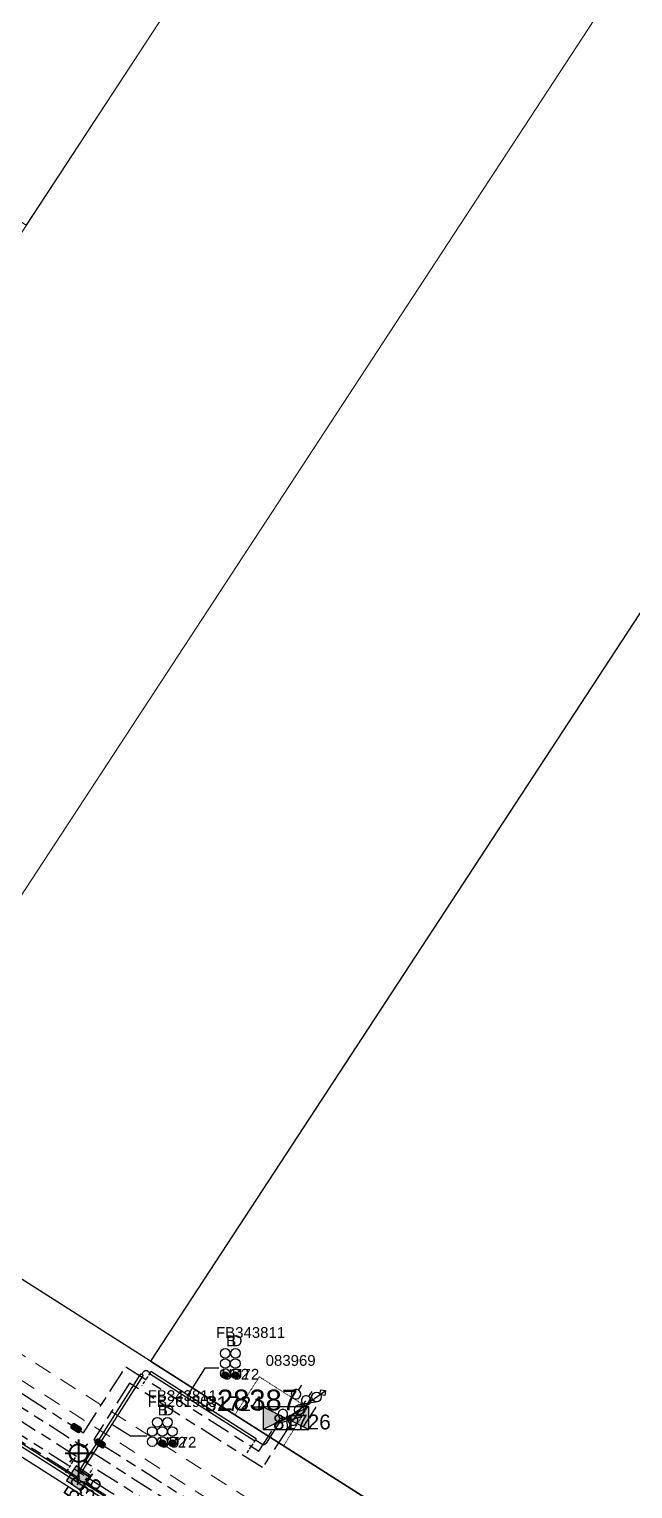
# Model space of a CAD drawing. Header units: metres. Extents: x 0 to 294317, y 0 to 6233398.
# Drawn here: x 292964.3 to 293065.6, y 6231952.5 to 6232197.4 of the extents above; entities that cross this region are included whole.
import ezdxf
from ezdxf import colors
from ezdxf.entities.mleader import LeaderData, LeaderLine
from ezdxf.enums import TextEntityAlignment as Align
from ezdxf.math import Vec2, Vec3

# ---------------------------------------------------------------- set-up
doc = ezdxf.new("R2010")
doc.units = ezdxf.units.M
for name, pattern in [('Cable Exist UG', [8.2, 4, -1.2, 1.8, -1.2]), ('Dash', [5, 3, -2]), ('DASHED', [0.75, 0.5, -0.25]), ('HIDDEN', [0.375, 0.25, -0.125]), ('HIDDEN2', [0.1875, 0.125, -0.0625])]:
    doc.linetypes.add(name, pattern=pattern)
doc.layers.get('0').update_dxf_attribs({"color": 6})
for name, color, linetype in [('_User Miscellaneous1', 7, 'Continuous'), ('_User Miscellaneous2', 7, 'Continuous'), ('Duct_SP_EXT', 7, 'Continuous'), ('Equip_HV_EXT', 7, 'Continuous'), ('Equip_LV_EXT', 7, 'Continuous'), ('Equip_SP_SL_EXT', 7, 'Continuous'), ('Mains_HV_EXT', 7, 'Continuous'), ('Mains_SL_EXT', 7, 'Continuous'), ('Services_SP_EXT', 7, 'Continuous'), ('Sub_SP_EXT', 7, 'Continuous'), ('SupportsUG_SP_LV_SL_EXT', 7, 'Continuous'), ('Trench_SP_EXT', 7, 'Continuous')]:
    doc.layers.add(name, color=color, linetype=linetype)
for name, color, linetype, lineweight in [('Cadastre Buildings_SP_EXT', 9, 'Continuous', 5), ('Cadastre Developer_SP_EXT', 9, 'Continuous', 5), ('Cadastre Land Parcels_SP_EXT', 9, 'Continuous', 5), ('Cadastre Other Property_SP_EXT', 9, 'HIDDEN', 5)]:
    doc.layers.add(name, color=color, linetype=linetype, lineweight=lineweight)
doc.layers.add('UNKNOWN_FEATURES', color=1, linetype='DASHED', plot=False)
doc.styles.add('COLUMN_LABEL', font='arial.ttf')
doc.styles.add('iecARIAL', font='arial.ttf', dxfattribs={"height": 2})
doc.styles.add('POLE_LABEL', font='arial.ttf')
doc.styles.get("Standard").update_dxf_attribs({"font": 'arial.ttf'})
doc.styles.add('SWITCH_LABEL', font='arial.ttf', dxfattribs={"height": 2.5})

# ---------------------------------------------------------------- blocks, each defined once
blk = doc.blocks.new('SUB_PADMOUNT_EXT')
for points in [[(0, 0), (-3.84, 1.92), (-3.84, -1.92)], [(0, 0), (3.84, 1.92), (3.84, -1.92)]]:
    blk.add_hatch(color=256).paths.add_polyline_path(points)
for p, q in [((3.84, 1.92), (-3.84, -1.92)), ((-3.84, 1.92), (3.84, -1.92))]:
    blk.add_line(p, q)
blk.add_lwpolyline([(-3.84, -1.92), (3.84, -1.92), (3.84, 1.92), (-3.84, 1.92)], close=True)
for tag, height, flags, p in [('ASSET_NUM', 3.5, 8, (2, 2)), ('STREET_CODE', 0.2, 9, (1.5, 0)), ('CONSTRUCTED_VOLTAGE', 0.2, 9, (1.5, -0.2)), ('OPERATING_VOLTAGE', 0.2, 9, (1.5, -0.6)), ('ORIENTATION', 0.2, 9, (1.5, -0.8)), ('OWNED_BY', 0.2, 9, (1.5, -1)), ('OPERATED_BY', 0.2, 9, (1.5, -1.2)), ('SECONDARY_VOLTAGE', 0.2, 9, (1.5, -1.6)), ('STATE', 0.2, 9, (1.5, -1.8)), ('SUBSTATION_TYPE', 0.2, 9, (1.5, -2.2)), ('NO_PHASES', 0.2, 9, (1.5, -0.4)), ('MAINTAINED_BY', 0.2, 9, (1.5, -1.4)), ('PARENT', 0.2, 9, (1.5, -2)), ('USAGE', 0.2, 9, (1.5, -2.4)), ('STREETNAME', 0.2, 9, (1.5, -3)), ('SUBURB', 0.2, 9, (1.5, -3.2)), ('Z', 0.2, 1, (1.5, -3.6)), ('LEGEND', 0.2, 9, (1.5, -2.6)), ('LOCATION', 0.2, 9, (1.5, -2.8)), ('NOTES', 0.2, 9, (1.5, -3.4))]:
    blk.add_attdef(tag, text='', height=height, dxfattribs=dict(flags=flags)).set_placement(p, align=Align.MIDDLE_LEFT)
blk = doc.blocks.new('COLUMN_EXT')
blk.add_hatch(color=256).paths.add_polyline_path([(-1.49, 1.48), (-1.49, -1.49), (1.48, -1.49), (1.48, 1.48)])
blk.add_lwpolyline([(-1.49, -1.49), (1.48, -1.49), (1.48, 1.48), (-1.49, 1.48)], close=True)
for tag, height, style, flags, p in [('ASSET_NUM', 2.5, 'COLUMN_LABEL', 8, (2, 2)), ('STRUCTURE_PLANT_NUMBER', 0.2, 'POLE_LABEL', 9, (1.81, 0.03)), ('STREET_CODE', 0.2, 'COLUMN_LABEL', 9, (1.81, -0.2))]:
    blk.add_attdef(tag, text='', height=height, dxfattribs=dict(style=style, flags=flags)).set_placement(p, align=Align.MIDDLE_LEFT)
at = {"flags": 1}
blk.add_attdef('Z', (1.81, -2.35), '', height=0.2, dxfattribs=at)
at = {"flags": 9}
for tag, p in [('COLUMN_TYPE', (1.81, -0.4)), ('OWNED_BY', (1.81, -0.6)), ('STATE', (1.81, -0.8)), ('USAGE', (1.81, -1)), ('STREETNAME', (1.81, -1.6)), ('SUBURB', (1.81, -1.8)), ('LEGEND', (1.81, -1.2)), ('LOCATION', (1.81, -1.4)), ('NOTES', (1.81, -2))]:
    blk.add_attdef(tag, text='', height=0.2, dxfattribs=at).set_placement(p, align=Align.MIDDLE_LEFT)
blk = doc.blocks.new('DUCT_EXT')
blk.add_circle((0, 0.8), 0.8)
at = {"flags": 1}
blk.add_attdef('Z', (0, 0), '', height=0.2, dxfattribs=at)
at = {"flags": 9}
for tag, p in [('DUCT_CODE', (0, 0)), ('XSECT_TYPE', (0, -0.2)), ('STATE', (0, -0.6)), ('FB_REFERENCE', (0, -0.4)), ('NOTES', (0, -0.8))]:
    blk.add_attdef(tag, text='', height=0.2, dxfattribs=at).set_placement(p, align=Align.MIDDLE_LEFT)
blk = doc.blocks.new('SL_LANTERN_EXT')
at = {"lineweight": 40}
for p, q in [((-1.46, 5.68), (-1.06, 5.28)), ((0, 1.97), (0, 6.47)), ((1.46, 5.68), (1.06, 5.28)), ((-2.25, 4.22), (2.25, 4.22)), ((-1.46, 2.76), (-1.06, 3.16)), ((0, 0), (0, 2.72)), ((1.46, 2.76), (1.06, 3.16))]:
    blk.add_line(p, q, dxfattribs=at)
blk.add_circle((0, 4.22), 1.5, dxfattribs=at)
at = {"style": 'iecARIAL', "flags": 8}
blk.add_attdef('ASSET_NUM', (1.5, 1.5), '', height=2.5, dxfattribs=at)
for tag, p, height, flags in [('OPERATING_VOLTAGE', (0.98, -1.65), 0.2, 9), ('ORIENTATION', (0.98, -1.85), 0.2, 9), ('OWNED_BY', (0.98, -2.05), 0.2, 9), ('STATE', (0.98, -2.25), 0.2, 9), ('CONSTRUCTED_VOLTAGE', (0.98, -0.65), 0.2, 9), ('CONTROL_TYPE', (0.98, -0.85), 0.2, 9), ('LANTERN_PURPOSE', (0.98, -1.05), 0.2, 9), ('LANTERN_TYPE', (0.98, -1.25), 0.2, 9), ('NO_PHASES', (0.98, -1.45), 0.2, 9), ('USAGE', (0.98, -2.45), 0.2, 9), ('LNUMBER', (2.18, -3.25), 2.5, 8), ('CEXIST', (0.98, -2.65), 0.2, 9), ('CNEW', (0.98, -2.85), 0.2, 9), ('CNUMBER', (0.98, -3.05), 0.2, 9), ('CREMOVE', (0.98, -3.25), 0.2, 9), ('CREPLACE', (0.98, -3.45), 0.2, 9), ('LKINGHEIGHT', (0.98, -3.65), 0.2, 9), ('LBRACKET', (0.98, -3.85), 0.2, 9), ('LBRACKETVOCAB', (0.98, -4.05), 0.2, 9), ('LCATEGORY', (0.98, -4.25), 0.2, 9), ('LCHARGE1', (0.98, -4.45), 0.2, 9), ('LCHARGE1PERCENT', (0.98, -4.65), 0.2, 9), ('LCHARGE2', (0.98, -4.85), 0.2, 9), ('LCHARGE2PERCENT', (0.98, -5.05), 0.2, 9), ('LCHARGE3', (0.98, -5.25), 0.2, 9), ('LCHARGE3PERCENT', (0.98, -5.45), 0.2, 9), ('LEXIST', (0.98, -5.65), 0.2, 9), ('LLAMP', (0.98, -5.85), 0.2, 9), ('LLAMPVOCAB', (0.98, -6.05), 0.2, 9), ('LMAST', (0.98, -6.25), 0.2, 9), ('LMASTVOCAB', (0.98, -6.45), 0.2, 9), ('LNEW', (0.98, -6.65), 0.2, 9), ('LANTNUMBER', (0.98, -6.85), 0.2, 9), ('LOUTREACH', (0.98, -7.25), 0.2, 9), ('LOUTREACHVOCAB', (0.98, -7.45), 0.2, 9), ('STREETNAME', (0.98, -9.25), 0.2, 9), ('SUBURB', (0.98, -9.45), 0.2, 1), ('LRATECODE', (0.98, -7.65), 0.2, 9), ('LREMOVE', (0.98, -7.85), 0.2, 9), ('LREPLACE', (0.98, -8.05), 0.2, 9), ('LTYPE', (0.98, -8.25), 0.2, 9), ('LTYPEVOCAB', (0.98, -8.45), 0.2, 9), ('LEGEND', (0.98, -8.65), 0.2, 9), ('LOCATION', (0.98, -8.85), 0.2, 9), ('NOTES', (0.98, -9.05), 0.2, 9)]:
    blk.add_attdef(tag, p, '', height=height, dxfattribs=dict(flags=flags))
blk = doc.blocks.new('CCP_EXT')
at = {"flags": 9}
blk.add_attdef('NOTES', text='', height=0.2, dxfattribs=at).set_placement((0, -2), align=Align.MIDDLE_LEFT)
blk.add_wipeout([(0, 0.57), (0.57, 0), (0, -0.57), (-0.57, 0)])
blk.add_lwpolyline([(-0.57, 0), (0, 0.57), (0.57, 0), (0, -0.57), (-0.57, 0)])
at = {"flags": 1}
blk.add_attdef('Z', (0, 0), '', height=0.2, dxfattribs=at)
at = {"flags": 9}
for tag, p in [('CCP_TYPE', (0, 0)), ('CONSTRUCTED_VOLTAGE', (0, -0.2)), ('OPERATING_VOLTAGE', (0, -0.6)), ('ORIENTATION', (0, -0.8)), ('OWNED_BY', (0, -1)), ('STATE', (0, -1.8)), ('NO_PHASES', (0, -0.4)), ('USAGE', (0, -1.2)), ('LEGEND', (0, -1.4)), ('LIFE_SUPPORT', (0, -1.6))]:
    blk.add_attdef(tag, text='', height=0.2, dxfattribs=at).set_placement(p, align=Align.MIDDLE_LEFT)
blk = doc.blocks.new('HV_STJ_EXT')
h = blk.add_hatch(color=256)
edge = h.paths.add_edge_path()
edge.add_ellipse((-0.59, 0.13), major_axis=(0.226, 0.226), ratio=1, start_angle=45, end_angle=135)
edge.add_line((-0.91, 0.13), (-0.91, -0.13))
edge.add_ellipse((-0.59, -0.13), major_axis=(0.226, 0.226), ratio=1, start_angle=135, end_angle=225)
edge.add_line((-0.59, -0.45), (0.59, -0.45))
edge.add_ellipse((0.59, -0.13), major_axis=(-0.226, 0.226), ratio=1, start_angle=135, end_angle=225)
edge.add_line((0.91, -0.13), (0.91, 0.13))
edge.add_ellipse((0.59, 0.13), major_axis=(-0.226, 0.226), ratio=1, start_angle=225, end_angle=315)
edge.add_line((0.59, 0.45), (-0.59, 0.45))
blk.add_lwpolyline([(-0.91, 0.13), (-0.91, -0.13, 0.414214), (-0.59, -0.45), (0.59, -0.45, 0.414214), (0.91, -0.13), (0.91, 0.13, 0.414214), (0.59, 0.45), (-0.59, 0.45, 0.414214)], format="xyb", close=True)
for tag, flags, p in [('ORIENTATION', 9, (1.5, 0)), ('Z', 1, (1.5, -0.8)), ('USAGE', 9, (1.5, -0.2)), ('LEGEND', 9, (1.5, -0.4)), ('NOTES', 9, (1.5, -0.6))]:
    blk.add_attdef(tag, text='', height=0.2, dxfattribs=dict(flags=flags)).set_placement(p, align=Align.MIDDLE_LEFT)
blk = doc.blocks.new('LV_UG_DFUSE_CLOSED_EXT')
for points in [[(1, 0), (0, 0)], [(5.04, 0.73), (2.16, -0.72)], [(5.05, -0.71), (2.16, 0.72)], [(6.2, 0.01), (7.2, 0.01)]]:
    blk.add_lwpolyline(points)
for centre in [(1.8, 0), (5.4, 0.01)]:
    blk.add_circle(centre, 0.8)
at = {"flags": 9}
for tag, p in [('ACTUAL_STATUS', (0, 0)), ('CONSTRUCTED_VOLTAGE', (0, -0.2)), ('OPERATING_VOLTAGE', (0, -0.6)), ('ORIENTATION', (0, -0.8)), ('STATE', (0, -1)), ('SWITCH_TYPE', (0, -1.2)), ('NO_PHASES', (0, -0.4)), ('USAGE', (0, -1.4)), ('NOTES', (0, -1.6))]:
    blk.add_attdef(tag, text='', height=0.2, dxfattribs=at).set_placement(p, align=Align.MIDDLE_LEFT)
at = {"flags": 1}
blk.add_attdef('Z', (0, 0), '', height=0.2, dxfattribs=at)
blk = doc.blocks.new('SWG_HOLEC_SU_EXT')
blk.add_line((1.8, -2), (5.8, -2))
for points in [[(1, 0), (0, 0)], [(6.6, 0), (7.6, 0)]]:
    blk.add_lwpolyline(points)
for points in [[(1.8, -0.8, 1), (1.8, 0.8, 1)], [(5.8, -0.8, 1), (5.8, 0.8, 1)]]:
    blk.add_lwpolyline(points, format="xyb", close=True)
at = {"style": 'SWITCH_LABEL', "flags": 8}
blk.add_attdef('ASSET_NUM', text='', height=2.5, rotation=179.9544, dxfattribs=at).set_placement((-2.4, 0), align=Align.MIDDLE_LEFT)
at = {"flags": 1}
blk.add_attdef('Z', (0, 0), '', height=0.2, dxfattribs=at)
at = {"flags": 9}
for tag, p in [('ACTUAL_STATUS', (0, -0.4)), ('CONSTRUCTED_VOLTAGE', (0, -0.6)), ('OPERATING_VOLTAGE', (0, -1)), ('ORIENTATION', (0, -1.2)), ('OWNED_BY', (0, -1.4)), ('STATE', (0, -1.8)), ('SWITCH_TYPE', (0, -2)), ('NO_PHASES', (0, -0.8)), ('PARENT', (0, -1.6)), ('USAGE', (0, -2.2)), ('LOCATION', (0, -2.4)), ('STREETNAME', (0, -2.6)), ('SUBURB', (0, -2.8)), ('NOTES', (0, -3))]:
    blk.add_attdef(tag, text='', height=0.2, dxfattribs=at).set_placement(p, align=Align.MIDDLE_LEFT)
at = {"style": 'SWITCH_LABEL', "flags": 9}
blk.add_attdef('STREET_CODE', text='', height=0.2, dxfattribs=at).set_placement((0, -0.2), align=Align.MIDDLE_LEFT)
blk = doc.blocks.new('CABLE_LARGE_EXT')
h = blk.add_hatch(color=256)
edge = h.paths.add_edge_path()
edge.add_arc((0, 0.55), 0.55, 0, 360)
blk.add_circle((0, 0.55), 0.55)
at = {"flags": 1}
blk.add_attdef('Z', (0, 0), '', height=0.2, dxfattribs=at)
at = {"flags": 9}
for tag, p in [('COND_CODE', (0, 0)), ('STATE', (0, -0.4)), ('XSECT_SIZE', (0, -0.6)), ('FB_REFERENCE', (0, -0.2)), ('NOTES', (0, -0.8))]:
    blk.add_attdef(tag, text='', height=0.2, dxfattribs=at).set_placement(p, align=Align.MIDDLE_LEFT)

msp = doc.modelspace()

# ---------------------------------------------------------------- linework, layer by layer
at = {"layer": '_User Miscellaneous1', "linetype": 'Continuous'}
msp.add_lwpolyline([(293190.59, 6232065.82), (293088.49, 6232132.5), (292984.66, 6231973.91), (293087.56, 6231908.46), (293190.59, 6232065.82)], close=True, dxfattribs=at)
at = {"layer": 'Cadastre Buildings_SP_EXT', "linetype": 'Continuous'}
msp.add_lwpolyline([(292990.54, 6232205.36), (292956.26, 6232227.78), (292929.52, 6232186.93), (292963.8, 6232164.51), (292990.54, 6232205.36)], close=True, dxfattribs=at)
at = {"layer": 'Cadastre Land Parcels_SP_EXT', "linetype": 'Continuous'}
for points in [[(293147.1, 6232333.37), (293096.04, 6232366.57), (293043.15, 6232285.76), (292881.75, 6232039.14), (292933.19, 6232006.61), (293117.3, 6232287.85), (293147.1, 6232333.37)], [(293198.11, 6232299.98), (293147.1, 6232333.37), (293117.3, 6232287.85), (292933.19, 6232006.61), (292984.66, 6231973.91), (293088.49, 6232132.5), (293190.7, 6232288.65), (293198.11, 6232299.98)]]:
    msp.add_lwpolyline(points, close=True, dxfattribs=at)
msp.add_lwpolyline([(293020.71, 6231646.68), (293147.25, 6231840.71), (293147.25, 6231840.71), (292958.26, 6231960.87), (292886.03, 6231847.4), (292980.94, 6231784.88)], dxfattribs=at)
at = {"layer": 'Cadastre Other Property_SP_EXT', "linetype": 'HIDDEN2'}
msp.add_lwpolyline([(292998.81, 6231964.91), (293007, 6231959.7), (293011.01, 6231966.15), (293002.93, 6231971.29), (292998.81, 6231964.91)], close=True, dxfattribs=at)
at = {"layer": 'Duct_SP_EXT'}
for p, q in [((292913.39, 6231991.69), (292972.49, 6231954.12)), ((292913.14, 6231991.29), (292972.23, 6231953.71)), ((292984.73, 6231972.18), (292984.6, 6231971.98)), ((293002.42, 6231960.88), (292984.73, 6231972.18)), ((292983, 6231971.81), (292972.51, 6231955.31)), ((292983.41, 6231971.55), (292972.92, 6231955.06)), ((292983, 6231971.81), (292983.2, 6231971.68)), ((292983.41, 6231971.55), (292983.2, 6231971.68)), ((292984.47, 6231971.78), (292984.6, 6231971.98)), ((293002.16, 6231960.48), (292984.47, 6231971.78)), ((293002.16, 6231960.48), (293002.29, 6231960.68)), ((293002.42, 6231960.88), (293002.29, 6231960.68)), ((292972.51, 6231955.31), (292972.71, 6231955.19)), ((292972.92, 6231955.06), (292972.71, 6231955.19)), ((292972.23, 6231953.71), (292972.36, 6231953.91)), ((292972.23, 6231953.71), (292972.36, 6231953.91)), ((292972.23, 6231953.71), (293032.18, 6231915.6)), ((292972.49, 6231954.12), (292972.36, 6231953.91)), ((292972.49, 6231954.12), (292972.36, 6231953.91)), ((292972.49, 6231954.12), (293032.43, 6231916))]:
    msp.add_line(p, q, dxfattribs=at)
for points in [[(292996.14, 6231972.74), (292993.79, 6231972.74), (292990.98, 6231968.32)], [(292984.02, 6231961.32), (292981.3, 6231961.32), (292978.16, 6231963.31)]]:
    msp.add_lwpolyline(points, dxfattribs=at)
at = {"layer": 'Mains_HV_EXT', "linetype": 'Cable Exist UG'}
for points in [[(292875.76, 6232026.25), (292877.08, 6232025.22), (292877.08, 6232025.22), (292879.17, 6232021.83), (292963.79, 6231968.02), (292972.11, 6231962.73)], [(292972.17, 6231962.69), (292973.43, 6231961.91), (292980.52, 6231972.98), (292980.52, 6231972.98), (293002.84, 6231958.82), (293002.84, 6231958.82), (293005.89, 6231963.53), (293007.57, 6231964.28)], [(293007.57, 6231964.28), (293007.61, 6231962.46), (293003.44, 6231956.07), (292981.14, 6231970.22), (292975.15, 6231960.8), (292976.12, 6231960.18)], [(292976.22, 6231960.12), (293070.07, 6231900.45)]]:
    msp.add_lwpolyline(points, dxfattribs=at)
at = {"layer": 'Mains_SL_EXT', "linetype": 'Cable Exist UG'}
for points in [[(292970.61, 6231955.56), (292913.49, 6231991.87)], [(292972.6, 6231954.29), (292970.61, 6231955.56)], [(293032.51, 6231916.16), (292972.6, 6231954.29)]]:
    msp.add_lwpolyline(points, dxfattribs=at)
at = {"layer": 'Trench_SP_EXT', "linetype": 'Cable Exist UG'}
for points in [[(292983.2, 6231971.68), (292983.44, 6231972.06), (292983.44, 6231972.06, -0.414221), (292984.21, 6231972.23), (292984.21, 6231972.23), (292984.6, 6231971.98)], [(293006.21, 6231963.52), (293004.09, 6231960.18), (293004.09, 6231960.18, -0.414185), (293003.34, 6231960.01), (293003.34, 6231960.01), (293002.29, 6231960.68)]]:
    msp.add_lwpolyline(points, format="xyb", dxfattribs=at)
for points in [[(293006.21, 6231963.52), (293010.41, 6231964.73)], [(292972.71, 6231955.19), (292972.05, 6231954.14)]]:
    msp.add_lwpolyline(points, dxfattribs=at)
at = {"layer": 'UNKNOWN_FEATURES'}
for points in [[(292984.6, 6231971.98), (292984.04, 6231971.13), (292983.19, 6231969.85)], [(293000.89, 6231958.54), (293001.6, 6231959.62), (293002.16, 6231960.47)], [(292972.02, 6231957.76), (292970.38, 6231955.18)], [(292973.34, 6231953.3), (292974.97, 6231955.87)]]:
    msp.add_lwpolyline(points, dxfattribs=at)

# ---------------------------------------------------------------- block references
at = {"layer": 'Duct_SP_EXT'}
for name, p in [('DUCT_EXT', (292997.21, 6231974.43)), ('DUCT_EXT', (292998.91, 6231974.43)), ('DUCT_EXT', (292997.2, 6231972.73)), ('DUCT_EXT', (292997.2, 6231971.03)), ('CABLE_LARGE_EXT', (292997.2, 6231971.03)), ('DUCT_EXT', (292998.9, 6231972.73)), ('DUCT_EXT', (292998.9, 6231971.03)), ('CABLE_LARGE_EXT', (292998.9, 6231971.03)), ('DUCT_EXT', (292984.94, 6231961.32)), ('DUCT_EXT', (292985.8, 6231962.86)), ('DUCT_EXT', (292986.64, 6231961.32)), ('DUCT_EXT', (292987.5, 6231962.86)), ('DUCT_EXT', (292988.34, 6231961.32)), ('DUCT_EXT', (292984.94, 6231959.62)), ('DUCT_EXT', (292986.64, 6231959.62)), ('CABLE_LARGE_EXT', (292986.64, 6231959.62)), ('DUCT_EXT', (292988.34, 6231959.62)), ('CABLE_LARGE_EXT', (292988.34, 6231959.62))]:
    msp.add_blockref(name, p, dxfattribs=at)
at = {"layer": 'Equip_HV_EXT'}
for p, rotation in [((292972.17, 6231962.69), 328.4086623894135), ((292976.21, 6231960.12), 328.0940621226073)]:
    msp.add_blockref('HV_STJ_EXT', p, dxfattribs=dict(at, rotation=rotation))
at = {"layer": 'Equip_SP_SL_EXT'}
ref = msp.add_blockref('SL_LANTERN_EXT', (292972.6, 6231954.29), dxfattribs=at)
ref.add_attrib('ASSET_NUM', '184531', dxfattribs={"layer": '0', "height": 2.5, "rotation": 56.8286, "style": 'iecARIAL'}).set_placement((292974.1, 6231955.79), align=Align.MIDDLE_RIGHT)
at = {"layer": 'Sub_SP_EXT'}
ref = msp.add_blockref('SUB_PADMOUNT_EXT', (293007.41, 6231964.35), dxfattribs=at)
ref.add_attrib('ASSET_NUM', '28387', dxfattribs={"layer": '0', "height": 3.5}).set_placement((293009.41, 6231964.6), align=Align.BOTTOM_RIGHT)
at = {"layer": 'SupportsUG_SP_LV_SL_EXT'}
ref = msp.add_blockref('COLUMN_EXT', (292972.6, 6231954.29), dxfattribs=dict(at, rotation=326.394779359737))
ref.add_attrib('ASSET_NUM', '260935', dxfattribs={"layer": '0', "height": 2.5, "rotation": 56.1109, "style": 'COLUMN_LABEL'}).set_placement((292974.6, 6231955.04), align=Align.TOP_RIGHT)

# ---------------------------------------------------------------- texts
at = {"layer": '_User Miscellaneous2'}
for s, p in [('FB343811', (292995.66, 6231977.83)), ('B', (292997.36, 6231976.43)), ('D', (292998.26, 6231976.43)), ('U72', (292996.6, 6231970.83)), ('U72', (292998.3, 6231970.83)), ('FB261903', (292984.19, 6231966.23)), ('FB343811', (292984.2, 6231967.24)), ('B', (292985.89, 6231964.83)), ('D', (292986.79, 6231964.83)), ('U72', (292986.04, 6231959.42)), ('U72', (292987.74, 6231959.42))]:
    msp.add_text(s, height=1.8, dxfattribs=at).set_placement(p)
at = {"layer": 'Cadastre Other Property_SP_EXT'}
msp.add_text('083969', height=1.8, dxfattribs=at).set_placement((293003.99, 6231973.14))

# ---------------------------------------------------------------- next in the draw order: block references
at = {"layer": 'Services_SP_EXT', "rotation": 36.00000006831309}
msp.add_blockref('CCP_EXT', (293013.57, 6231968.64), dxfattribs=at)

# ---------------------------------------------------------------- next in the draw order: linework, layer by layer
at = {"layer": '_User Miscellaneous1', "linetype": 'Continuous'}
msp.add_lwpolyline([(293241.99, 6231810.28), (293190.48, 6231843.03), (293139.02, 6231875.75), (293087.56, 6231908.46), (292984.66, 6231973.91), (292933.19, 6232006.61), (292881.75, 6232039.14), (292875.12, 6232043.36), (292871.8, 6232045.59), (292868.6, 6232048), (292865.53, 6232050.58), (292863.95, 6232052.05), (292850.19, 6232029.43), (292852.86, 6232027.89), (292958.26, 6231960.87), (293147.25, 6231840.71), (293184.8, 6231816.83)], dxfattribs=at)
at = {"layer": 'Cadastre Developer_SP_EXT', "linetype": 'Dash'}
msp.add_lwpolyline([(293166.14, 6231845.81), (292872.2, 6232032.82), (292849.09, 6232048.8), (292846.29, 6232043.56), (292853.93, 6232039.81), (292861.37, 6232035.36), (293164.33, 6231842.65)], dxfattribs=at)
at = {"layer": 'Mains_HV_EXT', "linetype": 'Cable Exist UG'}
for points in [[(293259.53, 6231731.65), (293267.88, 6231743.8), (293267.74, 6231747.04), (293270.45, 6231750.64), (293270.45, 6231750.64), (293259.61, 6231760.44), (293259.98, 6231761.88), (293258.47, 6231764.39), (293258.47, 6231764.39), (293258.74, 6231765.76), (293258.74, 6231765.76, 0.267077), (293251.81, 6231779.29), (293251.81, 6231779.29), (293244.74, 6231784.58), (293242.33, 6231786.16), (293228.72, 6231794.83), (293228.72, 6231794.83), (293186.75, 6231821.52), (292878.19, 6232017.71)], [(293251.34, 6231777.18, 0.01532), (293250.68, 6231777.64), (293250.68, 6231777.64), (293249.27, 6231778.75), (293249.27, 6231778.75), (293245.39, 6231781.64), (293242.69, 6231783.53), (293232.73, 6231789.92), (293226.97, 6231793.57), (293226.97, 6231793.57), (293195.37, 6231813.67), (293148.85, 6231843.24), (293148.85, 6231843.24), (293134.74, 6231852.22), (293077.29, 6231888.75), (293077.29, 6231888.75), (293040.82, 6231911.93), (292977.87, 6231951.96), (292977.87, 6231951.96), (292923.92, 6231986.26), (292892.31, 6232006.33)]]:
    msp.add_lwpolyline(points, format="xyb", dxfattribs=at)
msp.add_lwpolyline([(292898.44, 6232007.21), (293187.82, 6231823.21)], dxfattribs=at)
at = {"layer": 'Services_SP_EXT'}
msp.add_lwpolyline([(293007.57, 6231964.28), (293013.57, 6231968.64)], dxfattribs=at)

# ---------------------------------------------------------------- next in the draw order: block references
at = {"layer": 'Equip_HV_EXT'}
ref = msp.add_blockref('SWG_HOLEC_SU_EXT', (293005.89, 6231963.53), dxfattribs=dict(at, rotation=56.56373281927492))
ref.add_attrib('ASSET_NUM', '81724', dxfattribs={"layer": '0', "height": 2.5, "style": 'SWITCH_LABEL'}).set_placement((293003.5, 6231964.78), align=Align.BOTTOM_RIGHT)
ref = msp.add_blockref('SWG_HOLEC_SU_EXT', (293007.61, 6231962.46), dxfattribs=dict(at, rotation=56.78474826046227))
ref.add_attrib('ASSET_NUM', '81726', dxfattribs={"layer": '0', "height": 2.5, "style": 'SWITCH_LABEL'}).set_placement((293005.21, 6231963.71), align=Align.MIDDLE_LEFT)
at = {"layer": 'Equip_LV_EXT', "rotation": 36.00000006831309}
msp.add_blockref('LV_UG_DFUSE_CLOSED_EXT', (293008.17, 6231964.72), dxfattribs=at)

# ---------------------------------------------------------------- next in the draw order: leaders
at = {"layer": '_User Miscellaneous1'}
ml = msp.add_multileader_mtext('Standard', dxfattribs=at)
ml.set_content('LOT 435 \\PDP 1129749', color=256)
ml.set_leader_properties()
ml.build(insert=Vec2(0, 0))
ml.multileader.update_dxf_attribs({"has_text_frame": 1})
ctx = ml.context
ctx.base_point, ctx.char_height, ctx.plane_origin = Vec3(293228.99, 6231985.12), 3.5, Vec3(293181.97, 6231992.79)
ctx.text_align_type = 1
notes = []
notes.append((ctx, [(0, (0, 0, 0), (0, 0), (1, 0), 1, [])]))
ctx.mtext.insert, ctx.mtext.width, ctx.mtext.defined_height, ctx.mtext.alignment, ctx.mtext.flow_direction = Vec3(293246.19, 6231987.15), 36.8365, 7.89, 2, 5
ctx.mtext.has_bg_fill, ctx.mtext.bg_color, ctx.mtext.bg_scale_factor, ctx.mtext.bg_transparency, ctx.mtext.use_window_bg_color = 1, -1023410177, 1.5, 0, 0
for ctx, leaders in notes:
    for number, flags, end, landing, length, lines in leaders:
        leader = LeaderData()
        leader.index, (leader.has_last_leader_line, leader.has_dogleg_vector, leader.attachment_direction) = number, flags
        leader.last_leader_point, leader.dogleg_vector, leader.dogleg_length = Vec3(end), Vec3(landing), length
        for number, points, colour, breaks in lines:
            line = LeaderLine()
            line.index, line.vertices, line.color, line.breaks = number, Vec3.list(points), colors.encode_raw_color(colour), breaks
            leader.lines.append(line)
        ctx.leaders.append(leader)

doc.saveas('drawing.dxf')
